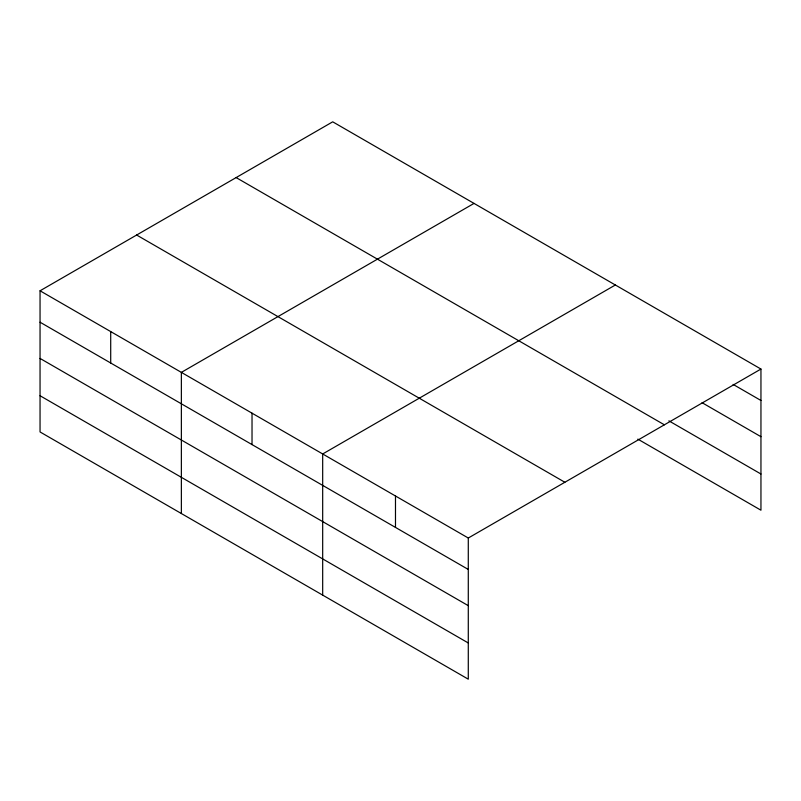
<?xml version="1.0" encoding="UTF-8"?>
<svg xmlns="http://www.w3.org/2000/svg" width="801" height="801" viewBox="0 0 801 801"><rect width="100%" height="100%" fill="white"/><g stroke="black" fill="none" stroke-linecap="round" stroke-linejoin="round"><path stroke-width="1.2" d="M468.285 605.666L468.285 538.022L40.05 290.793L40.05 431.949L468.285 679.178L468.285 605.666L40.05 358.427M637.836 439.128L760.95 510.207L760.95 369.051L332.715 121.822L40.05 290.793M474.032 203.404L181.366 372.375L181.366 513.531M615.348 284.996L322.683 453.967L322.683 595.123M468.285 538.022L760.95 369.051M733.115 384.41L760.95 400.48M702.066 402.693L760.95 436.695M668.885 420.845L760.95 474.002M236.135 177.582L664.369 424.81M136.631 235.023L564.865 482.262M40.05 322.212L468.285 569.451M40.05 395.734L468.285 642.973M395.484 495.999L395.484 527.418M252.025 413.166L252.025 444.595M110.708 331.584L110.708 363.013"/></g></svg>
